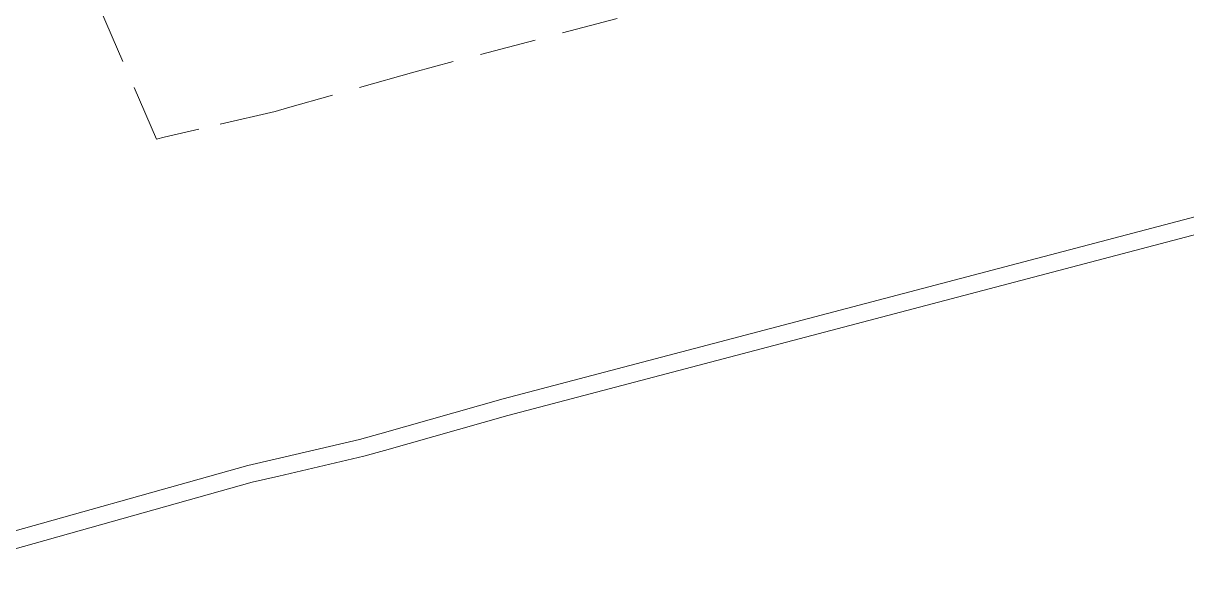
# Model space of a CAD drawing. Header units: inches. Extents: x 27644242 to 29005101, y -955243 to 216979.
# Drawn here: x 28708094 to 28723555, y -50354 to -43094 of the extents above; entities that cross this region are included whole.
import ezdxf

# ---------------------------------------------------------------- set-up
doc = ezdxf.new("R2010")
doc.units = ezdxf.units.IN
doc.header["$MEASUREMENT"] = 0
doc.linetypes.add('01-Xref Col Podium Lvl-1$0$HIDDEN', pattern=[0.375, 0.25, -0.125])
doc.layers.add('RVA Site Boundary', color=17, linetype='Continuous', lineweight=15)

msp = doc.modelspace()

# ---------------------------------------------------------------- linework, layer by layer
at = {"layer": 'RVA Site Boundary', "ltscale": 500}
msp.add_lwpolyline([(28742304.8, -42399.5), (28734332.8, -43125.1), (28734049.9, -43185.2), (28733451.4, -43327), (28714532.9, -48304.2), (28712893.1, -48769.8), (28712617.9, -48847.3), (28711492, -49109.3), (28711137.2, -49190.9), (28707523.8, -50206.5), (28707182.4, -50354.4), (28706827.5, -49532.4), (28701891.2, -38099.8), (28694440.8, -21004.8), (28690189.5, -11395.1), (28698006.8, -11292.4), (28714624.7, -11127.7), (28721195.2, -11186.9), (28728662, -11164.9), (28742984.3, -11170.2)], dxfattribs=at)
msp.add_lwpolyline([(28742304.8, -42399.5), (28734332.8, -43125.1), (28734049.9, -43185.2), (28733451.4, -43327), (28714532.9, -48304.2), (28712893.1, -48769.8), (28712617.9, -48847.3), (28711492, -49109.3), (28711137.2, -49190.9), (28707523.8, -50206.5), (28707182.4, -50354.4), (28706827.5, -49532.4), (28701891.2, -38099.8), (28694440.8, -21004.8), (28690189.5, -11395.1), (28698006.8, -11292.4), (28714624.7, -11127.7), (28721195.2, -11186.9), (28728662, -11164.9), (28742984.3, -11170.2)], dxfattribs=at)
at = {"layer": 'RVA Site Boundary', "color": 5, "ltscale": 500}
for points in [[(28742304.8, -42399.5), (28734332.8, -43125.1), (28734049.9, -43185.2), (28733451.4, -43327), (28714532.9, -48304.2), (28712893.1, -48769.8), (28712617.9, -48847.3), (28711492, -49109.3), (28711137.2, -49190.9), (28707523.8, -50206.5), (28707182.4, -50354.4), (28706827.5, -49532.4), (28701891.2, -38099.8), (28694440.8, -21004.8), (28690189.5, -11395.1), (28698006.8, -11292.4), (28714624.7, -11127.7), (28721195.2, -11186.9), (28728662, -11164.9), (28742984.3, -11170.2)], [(28742287.8, -42170.1), (28734298.4, -42897.3), (28733999.5, -42960.7), (28733395.6, -43103.9), (28714472.3, -48082.4), (28712830.5, -48548.5), (28712560.7, -48624.5), (28711440.1, -48885.2), (28711080.2, -48968), (28707446.6, -49989.3), (28707302.3, -50051.8), (28707038.7, -49441.2), (28702102.2, -38008.3), (28694651.4, -20912.4), (28690540.8, -11620.5), (28698009.5, -11522.4), (28714624.8, -11357.7), (28721194.5, -11416.9), (28728662.3, -11394.9), (28742984.1, -11400.2)]]:
    msp.add_lwpolyline(points, dxfattribs=at)
at = {"layer": 'RVA Site Boundary', "linetype": '01-Xref Col Podium Lvl-1$0$HIDDEN', "ltscale": 3000}
msp.add_lwpolyline([(28741955.5, -37681.7), (28733624.9, -38440), (28733013.3, -38569.8), (28732304, -38737.9), (28713285.1, -43741.6), (28711605.9, -44218.3), (28711440.2, -44265), (28710425.7, -44501), (28709966.3, -44606.8), (28709865.1, -44635.2), (28706230.5, -36217.4), (28698771.7, -19103.1), (28697412.5, -16030.7), (28698061.3, -16022.1), (28714626.9, -15857.9), (28721180.9, -15916.9), (28728668.1, -15894.9), (28742981.5, -15900.2)], dxfattribs=at)

doc.saveas('drawing.dxf')
